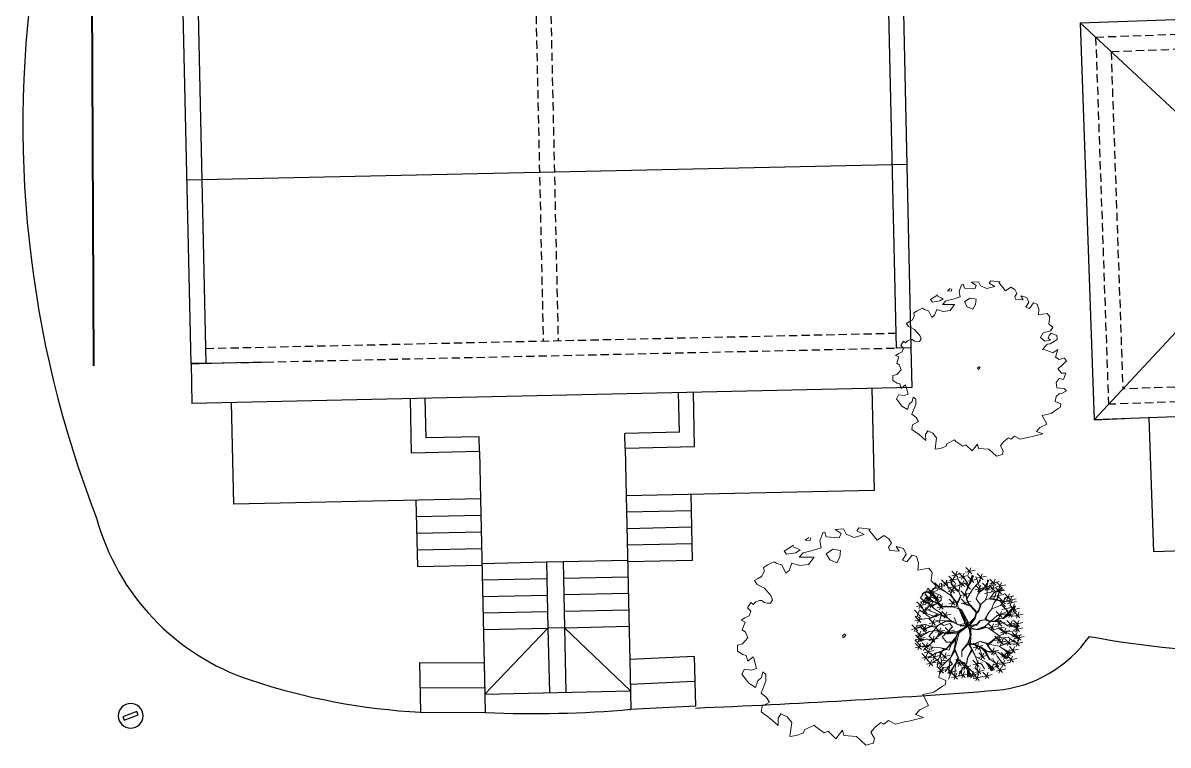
# Model space of a CAD drawing. Extents: x 2080 to 102394, y 2071 to 93424.
# Drawn here: x 86573 to 87264, y 80022 to 80459 of the extents above; entities that cross this region are included whole.
import ezdxf

# ---------------------------------------------------------------- set-up
doc = ezdxf.new("R2010")
doc.units = 0
doc.header["$LTSCALE"] = 20
doc.header["$MEASUREMENT"] = 0
doc.linetypes.add('HIDDEN', pattern=[0.375, 0.25, -0.125])
for name, color, linetype in [('ELEC', 11, 'Continuous'), ('road', 2, 'Continuous'), ('Roof lilne', 31, 'Continuous'), ('wall', 13, 'Continuous')]:
    doc.layers.add(name, color=color, linetype=linetype)
for name, color, linetype, lineweight in [('fence', 13, 'FENCELINE2', 40), ('Mango tree', 96, 'Continuous', 5), ('NEEM TREE', 84, 'Continuous', 5), ('sappotta', 114, 'Continuous', 5), ('tree', 60, 'Continuous', 0)]:
    doc.layers.add(name, color=color, linetype=linetype, lineweight=lineweight)
doc.linetypes.add('FENCELINE2', pattern='A,0.25,-0.1,[132,ltypeshp.shx,S=0.1,R=0,X=-0.1,Y=0],-0.1,1', length=1.45)

# ---------------------------------------------------------------- blocks, each defined once
blk = doc.blocks.new('TREE')
at = {"layer": 'tree', "linetype": 'ByBlock'}
for p, q in [((-0.329, 0.492), (-0.314, 0.599)), ((-0.306, 0.575), (-0.22, 0.6)), ((-0.273, 0.545), (-0.259, 0.653)), ((-0.224, 0.58), (-0.128, 0.503)), ((-0.207, 0.433), (-0.217, 0.605)), ((-0.205, 0.66), (-0.11, 0.584)), ((-0.205, 0.617), (-0.119, 0.642)), ((-0.191, 0.507), (-0.177, 0.615)), ((-0.172, 0.588), (-0.158, 0.695)), ((-0.135, 0.66), (-0.04, 0.584)), ((-0.135, 0.617), (-0.049, 0.642)), ((-0.103, 0.588), (-0.088, 0.695)), ((-0.089, 0.461), (-0.087, 0.635)), ((-0.085, 0.483), (-0.071, 0.591)), ((-0.063, 0.631), (0.032, 0.555)), ((-0.063, 0.588), (0.023, 0.613)), ((-0.055, 0.643), (-0.052, 0.59)), ((-0.052, 0.59), (-0.011, 0.48)), ((-0.047, 0.644), (-0.047, 0.611)), ((-0.042, 0.6), (-0.035, 0.643)), ((-0.005, 0.464), (-0.042, 0.6)), ((-0.033, 0.707), (0.062, 0.63)), ((-0.033, 0.664), (0.053, 0.689)), ((-0.03, 0.559), (-0.016, 0.666)), ((0.001, 0.473), (0.029, 0.592)), ((0.039, 0.586), (0.006, 0.477)), ((0.017, 0.613), (0.103, 0.638)), ((0.018, 0.656), (0.113, 0.579)), ((0.029, 0.592), (0.023, 0.645)), ((0.03, 0.485), (0.044, 0.593)), ((0.035, 0.641), (0.033, 0.588)), ((0.044, 0.637), (0.039, 0.586)), ((0.05, 0.583), (0.064, 0.691)), ((0.15, 0.552), (0.105, 0.639)), ((0.123, 0.629), (0.219, 0.552)), ((0.123, 0.586), (0.209, 0.611)), ((0.156, 0.556), (0.17, 0.664)), ((0.163, 0.545), (0.224, 0.6)), ((0.205, 0.587), (0.301, 0.511)), ((0.238, 0.515), (0.252, 0.622)), ((0.33, 0.47), (0.344, 0.578)), ((0.405, 0.481), (0.42, 0.589)), ((-0.51, 0.337), (-0.496, 0.444)), ((-0.5, 0.441), (-0.405, 0.364)), ((-0.47, 0.529), (-0.375, 0.452)), ((-0.47, 0.486), (-0.384, 0.511)), ((-0.468, 0.369), (-0.453, 0.476)), ((-0.437, 0.456), (-0.423, 0.564)), ((-0.314, 0.437), (-0.412, 0.488)), ((-0.314, 0.437), (-0.398, 0.504)), ((-0.397, 0.442), (-0.302, 0.366)), ((-0.388, 0.355), (-0.374, 0.462)), ((-0.365, 0.37), (-0.351, 0.477)), ((-0.362, 0.522), (-0.276, 0.546)), ((-0.361, 0.564), (-0.266, 0.488)), ((-0.295, 0.371), (-0.314, 0.437)), ((-0.29, 0.511), (-0.303, 0.57)), ((-0.206, 0.427), (-0.29, 0.511)), ((-0.241, 0.332), (-0.227, 0.439)), ((-0.224, 0.537), (-0.138, 0.562)), ((-0.12, 0.397), (-0.213, 0.432)), ((-0.14, 0.483), (-0.144, 0.522)), ((-0.112, 0.385), (-0.14, 0.483)), ((-0.118, 0.513), (-0.032, 0.538)), ((-0.117, 0.556), (-0.022, 0.479)), ((-0.081, 0.379), (-0.089, 0.461)), ((-0.059, 0.448), (0.036, 0.372)), ((-0.026, 0.376), (-0.012, 0.483)), ((-0.009, 0.399), (-0.005, 0.464)), ((-0.003, 0.515), (0.083, 0.54)), ((-0.002, 0.558), (0.093, 0.481)), ((0, 0.398), (0.001, 0.473)), ((0.177, 0.413), (0.15, 0.552)), ((0.169, 0.409), (0.163, 0.545)), ((0.181, 0.406), (0.226, 0.503)), ((0.188, 0.422), (0.274, 0.447)), ((0.189, 0.465), (0.284, 0.388)), ((0.205, 0.544), (0.291, 0.569)), ((0.221, 0.392), (0.235, 0.5)), ((0.226, 0.503), (0.287, 0.569)), ((0.246, 0.432), (0.332, 0.456)), ((0.247, 0.474), (0.342, 0.398)), ((0.265, 0.373), (0.282, 0.487)), ((0.274, 0.368), (0.285, 0.482)), ((0.279, 0.402), (0.293, 0.509)), ((0.282, 0.487), (0.332, 0.535)), ((0.297, 0.5), (0.383, 0.525)), ((0.298, 0.543), (0.393, 0.466)), ((0.357, 0.405), (0.397, 0.482)), ((0.364, 0.344), (0.378, 0.451)), ((0.373, 0.553), (0.468, 0.477)), ((0.373, 0.511), (0.459, 0.535)), ((0.409, 0.429), (0.495, 0.453)), ((0.41, 0.471), (0.505, 0.395)), ((0.411, 0.316), (0.458, 0.439)), ((0.442, 0.399), (0.456, 0.507)), ((0.515, 0.445), (0.61, 0.369)), ((0.547, 0.373), (0.561, 0.48)), ((-0.624, 0.307), (-0.538, 0.332)), ((-0.623, 0.35), (-0.528, 0.273)), ((-0.591, 0.277), (-0.577, 0.385)), ((-0.478, 0.18), (-0.563, 0.306)), ((-0.561, 0.308), (-0.547, 0.415)), ((-0.543, 0.367), (-0.457, 0.391)), ((-0.542, 0.409), (-0.447, 0.333)), ((-0.532, 0.213), (-0.518, 0.32)), ((-0.449, 0.308), (-0.531, 0.364)), ((-0.48, 0.328), (-0.524, 0.371)), ((-0.475, 0.329), (-0.514, 0.378)), ((-0.501, 0.398), (-0.415, 0.423)), ((-0.452, 0.377), (-0.492, 0.415)), ((-0.354, 0.341), (-0.452, 0.377)), ((-0.39, 0.223), (-0.449, 0.308)), ((-0.407, 0.225), (-0.445, 0.305)), ((-0.414, 0.2), (-0.4, 0.308)), ((-0.398, 0.399), (-0.312, 0.424)), ((-0.235, 0.3), (-0.39, 0.307)), ((-0.295, 0.373), (-0.384, 0.406)), ((-0.284, 0.274), (-0.354, 0.341)), ((-0.252, 0.302), (-0.298, 0.373)), ((-0.233, 0.303), (-0.295, 0.371)), ((-0.28, 0.2), (-0.265, 0.308)), ((-0.274, 0.404), (-0.179, 0.328)), ((-0.274, 0.361), (-0.188, 0.386)), ((-0.122, 0.26), (-0.233, 0.303)), ((-0.108, 0.377), (-0.206, 0.427)), ((-0.123, 0.268), (-0.192, 0.36)), ((-0.075, 0.245), (-0.108, 0.377)), ((-0.106, 0.295), (-0.02, 0.319)), ((-0.105, 0.337), (-0.01, 0.261)), ((-0.095, 0.334), (-0.081, 0.379)), ((-0.083, 0.292), (-0.09, 0.349)), ((-0.073, 0.265), (-0.058, 0.372)), ((-0.059, 0.406), (0.027, 0.43)), ((0.069, 0.306), (-0.009, 0.399)), ((0.07, 0.32), (0, 0.398)), ((0.092, 0.251), (0.069, 0.306)), ((0.106, 0.27), (0.07, 0.32)), ((0.075, 0.363), (0.171, 0.286)), ((0.075, 0.32), (0.161, 0.345)), ((0.106, 0.267), (0.141, 0.293)), ((0.108, 0.29), (0.122, 0.398)), ((0.141, 0.293), (0.169, 0.409)), ((0.143, 0.282), (0.177, 0.413)), ((0.146, 0.28), (0.235, 0.3)), ((0.233, 0.311), (0.147, 0.288)), ((0.235, 0.3), (0.267, 0.359)), ((0.249, 0.312), (0.344, 0.236)), ((0.249, 0.269), (0.335, 0.294)), ((0.258, 0.229), (0.331, 0.294)), ((0.267, 0.359), (0.357, 0.405)), ((0.282, 0.24), (0.296, 0.347)), ((0.331, 0.373), (0.417, 0.398)), ((0.331, 0.294), (0.411, 0.316)), ((0.332, 0.416), (0.427, 0.34)), ((0.343, 0.291), (0.426, 0.31)), ((0.387, 0.266), (0.402, 0.373)), ((0.412, 0.313), (0.536, 0.357)), ((0.426, 0.31), (0.537, 0.349)), ((0.542, 0.338), (0.432, 0.308)), ((0.444, 0.355), (0.539, 0.278)), ((0.444, 0.312), (0.53, 0.337)), ((0.477, 0.283), (0.491, 0.39)), ((0.482, 0.194), (0.552, 0.312)), ((0.514, 0.402), (0.6, 0.427)), ((0.576, 0.214), (0.59, 0.322)), ((-0.674, 0.161), (-0.588, 0.186)), ((-0.673, 0.204), (-0.578, 0.127)), ((-0.663, 0.037), (-0.649, 0.145)), ((-0.641, 0.132), (-0.626, 0.239)), ((-0.601, 0.221), (-0.506, 0.145)), ((-0.601, 0.179), (-0.515, 0.203)), ((-0.509, 0.25), (-0.584, 0.249)), ((-0.57, 0.049), (-0.556, 0.156)), ((-0.568, 0.149), (-0.554, 0.256)), ((-0.565, 0.242), (-0.479, 0.267)), ((-0.564, 0.285), (-0.469, 0.209)), ((-0.481, 0.182), (-0.517, 0.182)), ((-0.476, 0.233), (-0.509, 0.25)), ((-0.422, 0.097), (-0.478, 0.18)), ((-0.395, 0.219), (-0.476, 0.233)), ((-0.447, 0.273), (-0.351, 0.196)), ((-0.447, 0.23), (-0.361, 0.255)), ((-0.299, 0.218), (-0.39, 0.223)), ((-0.26, 0.197), (-0.339, 0.217)), ((-0.312, 0.273), (-0.217, 0.196)), ((-0.312, 0.23), (-0.227, 0.255)), ((-0.262, 0.214), (-0.299, 0.218)), ((-0.26, 0.236), (-0.284, 0.274)), ((-0.248, 0.16), (-0.262, 0.214)), ((-0.243, 0.166), (-0.26, 0.236)), ((-0.156, 0.05), (-0.248, 0.16)), ((-0.128, 0.063), (-0.243, 0.166)), ((-0.236, 0.178), (-0.14, 0.101)), ((-0.236, 0.135), (-0.15, 0.16)), ((-0.141, 0.058), (-0.223, 0.145)), ((-0.203, 0.106), (-0.189, 0.213)), ((-0.08, 0.211), (-0.122, 0.263)), ((-0.075, 0.181), (-0.122, 0.26)), ((-0.077, 0.189), (-0.075, 0.245)), ((-0.062, 0.105), (-0.077, 0.189)), ((-0.055, 0.145), (-0.076, 0.201)), ((-0.061, 0.128), (-0.023, 0.204)), ((0.002, 0.037), (0.098, 0.216)), ((0.016, 0.04), (0.088, 0.177)), ((0.088, 0.177), (0.038, 0.06)), ((0.099, 0.176), (0.043, 0.047)), ((0.044, 0.025), (0.111, 0.187)), ((0.097, 0.224), (0.092, 0.251)), ((0.098, 0.216), (0.099, 0.176)), ((0.106, 0.239), (0.143, 0.282)), ((0.111, 0.187), (0.106, 0.239)), ((0.171, 0.245), (0.266, 0.168)), ((0.219, 0.164), (0.188, 0.228)), ((0.188, 0.228), (0.219, 0.13)), ((0.203, 0.172), (0.217, 0.28)), ((0.21, 0.064), (0.221, 0.147)), ((0.217, 0.054), (0.23, 0.163)), ((0.219, 0.161), (0.256, 0.226)), ((0.23, 0.163), (0.264, 0.224)), ((0.264, 0.224), (0.401, 0.242)), ((0.336, 0.133), (0.424, 0.159)), ((0.401, 0.242), (0.545, 0.235)), ((0.403, 0.15), (0.428, 0.151)), ((0.418, 0.213), (0.513, 0.137)), ((0.418, 0.17), (0.504, 0.195)), ((0.424, 0.159), (0.482, 0.194)), ((0.424, 0.159), (0.503, 0.136)), ((0.428, 0.151), (0.498, 0.132)), ((0.451, 0.141), (0.465, 0.248)), ((0.493, 0.156), (0.588, 0.079)), ((0.503, 0.136), (0.618, 0.152)), ((0.507, 0.097), (0.612, 0.171)), ((0.525, 0.083), (0.539, 0.191)), ((0.543, 0.287), (0.638, 0.21)), ((0.543, 0.244), (0.629, 0.269)), ((0.545, 0.235), (0.583, 0.261)), ((0.624, 0.045), (0.638, 0.152)), ((-0.696, 0.067), (-0.61, 0.091)), ((-0.695, 0.109), (-0.6, 0.033)), ((-0.551, 0.034), (-0.643, -0.019)), ((-0.554, 0.036), (-0.634, 0.064)), ((-0.52, 0.114), (-0.622, 0.141)), ((-0.617, 0.009), (-0.522, -0.068)), ((-0.603, 0.078), (-0.517, 0.103)), ((-0.602, 0.121), (-0.507, 0.045)), ((-0.585, -0.064), (-0.571, 0.044)), ((-0.443, 0.057), (-0.551, 0.034)), ((-0.459, 0.055), (-0.523, 0.114)), ((-0.444, 0.06), (-0.52, 0.114)), ((-0.518, 0.024), (-0.423, -0.053)), ((-0.518, -0.019), (-0.433, 0.006)), ((-0.486, -0.048), (-0.471, 0.059)), ((-0.4, 0.037), (-0.443, 0.057)), ((-0.41, 0.046), (-0.425, 0.1)), ((-0.393, 0.041), (-0.422, 0.097)), ((-0.207, 0.033), (-0.4, 0.037)), ((-0.228, 0.012), (-0.389, 0.033)), ((-0.21, 0.018), (-0.329, -0.041)), ((-0.132, 0.037), (-0.324, -0.049)), ((-0.214, 0.023), (-0.282, 0.029)), ((-0.201, 0.034), (-0.21, 0.018)), ((-0.127, 0.055), (-0.201, 0.034)), ((-0.126, 0.049), (-0.197, 0.023)), ((0, 0), (-0.132, 0.037)), ((0, 0), (-0.126, 0.049)), ((-0.038, 0.025), (-0.118, 0.056)), ((-0.042, 0.069), (-0.062, 0.105)), ((-0.056, 0.1), (-0.061, 0.128)), ((-0.013, 0.029), (-0.058, 0.078)), ((0.006, 0.047), (-0.056, 0.1)), ((-0.003, 0.034), (-0.042, 0.069)), ((-0.005, 0.03), (-0.038, 0.025)), ((0, 0.003), (-0.026, -0.046)), ((-0.019, 0.017), (-0.002, 0.014)), ((0, 0.003), (-0.014, -0.047)), ((0.04, 0.032), (-0.005, 0.03)), ((-0.002, 0.014), (0.04, 0.032)), ((0, 0), (0.044, 0.025)), ((0, 0), (0.091, -0.073)), ((0, 0), (0.139, -0.009)), ((0.043, 0.047), (0.016, 0.04)), ((0.046, 0.011), (0.134, 0.001)), ((0.134, 0.001), (0.198, 0.023)), ((0.139, -0.009), (0.204, 0.018)), ((0.198, 0.023), (0.21, 0.064)), ((0.204, 0.018), (0.217, 0.054)), ((0.208, 0.013), (0.249, 0.015)), ((0.214, 0.023), (0.246, 0.017)), ((0.246, 0.017), (0.311, 0.048)), ((0.249, 0.015), (0.323, 0.041)), ((0.311, 0.048), (0.336, 0.133)), ((0.317, 0.046), (0.389, 0.033)), ((0.389, 0.033), (0.456, 0.05)), ((0.394, 0.036), (0.45, 0.001)), ((0.539, -0.18), (0.432, 0.012)), ((0.45, 0.001), (0.533, 0.007)), ((0.453, 0.094), (0.548, 0.017)), ((0.456, 0.05), (0.507, 0.095)), ((0.466, 0.002), (0.561, -0.075)), ((0.492, 0.113), (0.578, 0.138)), ((0.496, 0.109), (0.591, 0.032)), ((0.507, 0.095), (0.572, 0.089)), ((0.525, 0.036), (0.611, 0.061)), ((0.533, 0.007), (0.64, -0.062)), ((0.536, 0.007), (0.638, -0.031)), ((0.558, 0.007), (0.572, 0.114)), ((0.572, 0.089), (0.628, 0.107)), ((0.582, -0.077), (0.597, 0.031)), ((0.591, 0.075), (0.677, 0.099)), ((0.592, 0.117), (0.687, 0.041)), ((0.61, -0.014), (0.696, 0.011)), ((0.611, 0.029), (0.706, -0.047)), ((0.643, -0.043), (0.657, 0.064)), ((-0.682, -0.055), (-0.587, -0.131)), ((-0.682, -0.098), (-0.597, -0.073)), ((-0.65, -0.127), (-0.635, -0.02)), ((-0.454, -0.073), (-0.64, -0.051)), ((-0.529, -0.128), (-0.626, -0.133)), ((-0.618, -0.034), (-0.532, -0.009)), ((-0.526, -0.13), (-0.611, -0.175)), ((-0.588, -0.237), (-0.574, -0.129)), ((-0.454, -0.076), (-0.529, -0.128)), ((-0.334, -0.044), (-0.454, -0.076)), ((-0.342, -0.062), (-0.452, -0.073)), ((-0.437, -0.248), (-0.422, -0.141)), ((-0.324, -0.049), (-0.4, -0.184)), ((-0.329, -0.041), (-0.387, -0.146)), ((-0.285, -0.131), (-0.347, -0.181)), ((-0.171, -0.129), (-0.285, -0.131)), ((-0.172, -0.14), (-0.282, -0.134)), ((-0.163, -0.13), (-0.188, -0.191)), ((-0.078, -0.099), (-0.163, -0.13)), ((-0.133, -0.136), (-0.161, -0.155)), ((-0.069, -0.103), (-0.158, -0.138)), ((-0.149, -0.159), (-0.079, -0.113)), ((-0.026, -0.046), (-0.078, -0.099)), ((-0.014, -0.047), (-0.069, -0.103)), ((0.004, -0.038), (-0.063, -0.105)), ((0.079, -0.072), (-0.003, -0.031)), ((-0.003, -0.05), (0.044, -0.129)), ((0, -0.016), (0.079, -0.072)), ((0.007, -0.04), (0.046, -0.126)), ((0.022, -0.012), (0.134, -0.013)), ((0.129, -0.165), (0.041, -0.112)), ((0.044, -0.129), (0.133, -0.189)), ((0.046, -0.126), (0.13, -0.176)), ((0.078, -0.078), (0.151, -0.08)), ((0.091, -0.073), (0.155, -0.074)), ((0.151, -0.08), (0.196, -0.117)), ((0.155, -0.074), (0.169, -0.091)), ((0.169, -0.091), (0.199, -0.117)), ((0.199, -0.117), (0.211, -0.159)), ((0.2, -0.122), (0.28, -0.1)), ((0.291, -0.098), (0.201, -0.111)), ((0.216, -0.119), (0.216, -0.153)), ((0.28, -0.1), (0.361, -0.1)), ((0.355, -0.099), (0.432, -0.075)), ((0.361, -0.1), (0.461, -0.159)), ((0.432, -0.075), (0.535, -0.071)), ((0.451, -0.001), (0.547, -0.192)), ((0.466, -0.041), (0.552, -0.016)), ((0.488, -0.218), (0.503, -0.11)), ((0.498, -0.069), (0.584, -0.044)), ((0.499, -0.026), (0.594, -0.103)), ((0.514, -0.191), (0.529, -0.084)), ((0.55, -0.004), (0.645, -0.081)), ((0.55, -0.047), (0.636, -0.022)), ((0.634, -0.043), (0.557, -0.003)), ((0.562, -0.138), (0.658, -0.214)), ((0.595, -0.21), (0.609, -0.103)), ((-0.669, -0.223), (-0.583, -0.198)), ((-0.632, -0.239), (-0.536, -0.316)), ((-0.632, -0.282), (-0.546, -0.257)), ((-0.621, -0.164), (-0.525, -0.241)), ((-0.621, -0.207), (-0.535, -0.182)), ((-0.455, -0.168), (-0.611, -0.187)), ((-0.607, -0.197), (-0.556, -0.183)), ((-0.553, -0.188), (-0.605, -0.205)), ((-0.599, -0.312), (-0.585, -0.204)), ((-0.468, -0.173), (-0.583, -0.255)), ((-0.506, -0.281), (-0.565, -0.299)), ((-0.477, -0.172), (-0.553, -0.188)), ((-0.525, -0.376), (-0.511, -0.269)), ((-0.478, -0.282), (-0.508, -0.303)), ((-0.37, -0.277), (-0.506, -0.281)), ((-0.407, -0.172), (-0.477, -0.172)), ((-0.469, -0.176), (-0.374, -0.253)), ((-0.469, -0.219), (-0.384, -0.194)), ((-0.461, -0.26), (-0.365, -0.337)), ((-0.461, -0.303), (-0.375, -0.278)), ((-0.387, -0.146), (-0.455, -0.168)), ((-0.428, -0.333), (-0.414, -0.225)), ((-0.417, -0.165), (-0.398, -0.159)), ((-0.395, -0.276), (-0.417, -0.327)), ((-0.39, -0.275), (-0.409, -0.34)), ((-0.407, -0.172), (-0.4, -0.227)), ((-0.4, -0.184), (-0.39, -0.275)), ((-0.4, -0.227), (-0.395, -0.276)), ((-0.37, -0.277), (-0.303, -0.243)), ((-0.325, -0.247), (-0.37, -0.277)), ((-0.206, -0.219), (-0.325, -0.247)), ((-0.303, -0.243), (-0.21, -0.231)), ((-0.188, -0.191), (-0.235, -0.311)), ((-0.161, -0.155), (-0.227, -0.298)), ((-0.114, -0.27), (-0.177, -0.373)), ((-0.172, -0.262), (-0.086, -0.237)), ((-0.171, -0.219), (-0.076, -0.295)), ((-0.16, -0.164), (-0.132, -0.198)), ((-0.149, -0.159), (-0.133, -0.192)), ((-0.139, -0.291), (-0.125, -0.184)), ((-0.133, -0.192), (-0.055, -0.238)), ((-0.132, -0.198), (-0.107, -0.275)), ((-0.127, -0.208), (-0.055, -0.238)), ((-0.117, -0.218), (-0.106, -0.28)), ((-0.107, -0.275), (-0.112, -0.359)), ((-0.102, -0.288), (-0.096, -0.39)), ((-0.055, -0.238), (-0.018, -0.338)), ((-0.011, -0.334), (-0.049, -0.242)), ((0.13, -0.176), (0.158, -0.274)), ((0.132, -0.17), (0.336, -0.203)), ((0.14, -0.213), (0.235, -0.29)), ((0.14, -0.256), (0.226, -0.231)), ((0.145, -0.229), (0.153, -0.393)), ((0.158, -0.274), (0.224, -0.316)), ((0.172, -0.286), (0.187, -0.178)), ((0.211, -0.159), (0.258, -0.235)), ((0.216, -0.153), (0.259, -0.224)), ((0.235, -0.259), (0.331, -0.336)), ((0.235, -0.302), (0.321, -0.277)), ((0.258, -0.235), (0.307, -0.28)), ((0.259, -0.224), (0.326, -0.243)), ((0.268, -0.332), (0.282, -0.224)), ((0.309, -0.274), (0.269, -0.233)), ((0.269, -0.233), (0.328, -0.252)), ((0.307, -0.28), (0.318, -0.39)), ((0.322, -0.241), (0.408, -0.216)), ((0.323, -0.198), (0.418, -0.275)), ((0.326, -0.243), (0.348, -0.287)), ((0.336, -0.203), (0.433, -0.262)), ((0.348, -0.287), (0.422, -0.314)), ((0.35, -0.281), (0.568, -0.298)), ((0.355, -0.27), (0.37, -0.163)), ((0.429, -0.202), (0.524, -0.279)), ((0.438, -0.363), (0.453, -0.256)), ((0.461, -0.159), (0.582, -0.147)), ((0.461, -0.275), (0.475, -0.167)), ((0.5, -0.309), (0.586, -0.284)), ((0.521, -0.365), (0.535, -0.258)), ((0.528, -0.209), (0.623, -0.285)), ((0.528, -0.252), (0.613, -0.227)), ((0.547, -0.192), (0.592, -0.243)), ((0.554, -0.182), (0.649, -0.259)), ((0.554, -0.225), (0.639, -0.2)), ((0.562, -0.181), (0.648, -0.156)), ((0.582, -0.147), (0.612, -0.162)), ((-0.558, -0.304), (-0.462, -0.38)), ((-0.558, -0.347), (-0.472, -0.322)), ((-0.417, -0.327), (-0.504, -0.395)), ((-0.423, -0.345), (-0.497, -0.402)), ((-0.488, -0.392), (-0.392, -0.468)), ((-0.488, -0.435), (-0.402, -0.41)), ((-0.484, -0.411), (-0.423, -0.345)), ((-0.409, -0.34), (-0.482, -0.422)), ((-0.455, -0.464), (-0.441, -0.357)), ((-0.442, -0.536), (-0.428, -0.429)), ((-0.404, -0.341), (-0.422, -0.465)), ((-0.398, -0.429), (-0.303, -0.505)), ((-0.343, -0.421), (-0.396, -0.488)), ((-0.366, -0.501), (-0.351, -0.394)), ((-0.279, -0.382), (-0.343, -0.421)), ((-0.342, -0.35), (-0.247, -0.426)), ((-0.342, -0.393), (-0.256, -0.368)), ((-0.309, -0.422), (-0.295, -0.315)), ((-0.239, -0.305), (-0.279, -0.382)), ((-0.276, -0.387), (-0.268, -0.436)), ((-0.235, -0.311), (-0.207, -0.482)), ((-0.222, -0.35), (-0.127, -0.426)), ((-0.222, -0.392), (-0.137, -0.368)), ((-0.19, -0.422), (-0.175, -0.315)), ((-0.112, -0.359), (-0.155, -0.473)), ((-0.106, -0.381), (-0.152, -0.472)), ((-0.11, -0.295), (-0.106, -0.381)), ((-0.096, -0.39), (-0.033, -0.466)), ((-0.092, -0.455), (-0.006, -0.43)), ((-0.091, -0.412), (0.004, -0.489)), ((-0.019, -0.332), (-0.084, -0.48)), ((-0.059, -0.485), (-0.045, -0.377)), ((-0.049, -0.39), (-0.027, -0.322)), ((-0.018, -0.338), (0.05, -0.461)), ((-0.008, -0.336), (0.113, -0.369)), ((-0.008, -0.35), (0.116, -0.374)), ((0.068, -0.426), (0.164, -0.502)), ((0.07, -0.421), (0.156, -0.396)), ((0.071, -0.378), (0.166, -0.455)), ((0.101, -0.498), (0.115, -0.391)), ((0.103, -0.45), (0.117, -0.343)), ((0.113, -0.369), (0.15, -0.424)), ((0.118, -0.365), (0.26, -0.428)), ((0.15, -0.424), (0.207, -0.482)), ((0.191, -0.413), (0.277, -0.388)), ((0.192, -0.37), (0.287, -0.447)), ((0.224, -0.316), (0.223, -0.378)), ((0.223, -0.378), (0.261, -0.503)), ((0.224, -0.442), (0.238, -0.335)), ((0.226, -0.313), (0.278, -0.369)), ((0.26, -0.428), (0.35, -0.533)), ((0.317, -0.417), (0.403, -0.392)), ((0.318, -0.374), (0.413, -0.451)), ((0.318, -0.39), (0.376, -0.506)), ((0.401, -0.488), (0.324, -0.398)), ((0.35, -0.446), (0.364, -0.339)), ((0.392, -0.3), (0.558, -0.305)), ((0.404, -0.509), (0.418, -0.401)), ((0.405, -0.334), (0.491, -0.309)), ((0.406, -0.291), (0.501, -0.368)), ((0.422, -0.314), (0.489, -0.409)), ((0.459, -0.372), (0.554, -0.449)), ((0.459, -0.415), (0.545, -0.39)), ((0.488, -0.336), (0.574, -0.311)), ((0.489, -0.293), (0.584, -0.369)), ((0.492, -0.444), (0.506, -0.337)), ((-0.475, -0.506), (-0.389, -0.482)), ((-0.474, -0.464), (-0.379, -0.54)), ((-0.399, -0.472), (-0.313, -0.447)), ((-0.38, -0.584), (-0.294, -0.559)), ((-0.379, -0.541), (-0.284, -0.618)), ((-0.347, -0.614), (-0.333, -0.506)), ((-0.268, -0.436), (-0.288, -0.496)), ((-0.255, -0.573), (-0.169, -0.548)), ((-0.254, -0.53), (-0.159, -0.607)), ((-0.213, -0.463), (-0.252, -0.579)), ((-0.209, -0.482), (-0.24, -0.585)), ((-0.207, -0.482), (-0.235, -0.596)), ((-0.222, -0.602), (-0.208, -0.495)), ((-0.185, -0.589), (-0.099, -0.564)), ((-0.184, -0.546), (-0.089, -0.622)), ((-0.142, -0.549), (-0.158, -0.619)), ((-0.155, -0.473), (-0.142, -0.549)), ((-0.152, -0.475), (-0.115, -0.511)), ((-0.152, -0.618), (-0.138, -0.511)), ((-0.063, -0.521), (-0.092, -0.63)), ((-0.034, -0.463), (-0.063, -0.521)), ((-0.045, -0.567), (0.05, -0.644)), ((-0.033, -0.466), (-0.018, -0.508)), ((-0.018, -0.508), (-0.018, -0.637)), ((-0.017, -0.547), (0.01, -0.641)), ((-0.013, -0.64), (0.001, -0.532)), ((0.011, -0.573), (0.106, -0.649)), ((0.043, -0.645), (0.057, -0.538)), ((0.05, -0.461), (0.132, -0.517)), ((0.051, -0.469), (0.065, -0.634)), ((0.074, -0.635), (0.052, -0.477)), ((0.068, -0.469), (0.154, -0.444)), ((0.11, -0.674), (0.125, -0.567)), ((0.12, -0.496), (0.216, -0.573)), ((0.12, -0.539), (0.206, -0.514)), ((0.132, -0.517), (0.198, -0.609)), ((0.153, -0.568), (0.167, -0.461)), ((0.207, -0.482), (0.209, -0.59)), ((0.211, -0.662), (0.225, -0.555)), ((0.239, -0.56), (0.325, -0.535)), ((0.24, -0.517), (0.335, -0.593)), ((0.244, -0.559), (0.339, -0.635)), ((0.247, -0.45), (0.265, -0.545)), ((0.261, -0.503), (0.292, -0.568)), ((0.266, -0.53), (0.284, -0.575)), ((0.272, -0.589), (0.286, -0.482)), ((0.277, -0.631), (0.291, -0.524)), ((0.319, -0.476), (0.415, -0.553)), ((0.319, -0.519), (0.405, -0.494)), ((0.352, -0.548), (0.366, -0.441)), ((0.391, -0.495), (0.362, -0.453)), ((0.362, -0.453), (0.382, -0.505)), ((0.371, -0.479), (0.457, -0.454)), ((0.372, -0.436), (0.467, -0.513)), ((-0.219, -0.63), (-0.123, -0.707)), ((-0.219, -0.673), (-0.133, -0.648)), ((-0.186, -0.702), (-0.172, -0.595)), ((-0.128, -0.611), (-0.033, -0.688)), ((-0.128, -0.654), (-0.043, -0.629)), ((-0.096, -0.683), (-0.081, -0.576)), ((-0.046, -0.61), (0.04, -0.585)), ((-0.029, -0.656), (0.067, -0.732)), ((-0.029, -0.698), (0.057, -0.674)), ((-0.002, -0.637), (-0.013, -0.583)), ((0.004, -0.728), (0.018, -0.621)), ((0.01, -0.616), (0.096, -0.591)), ((0.077, -0.644), (0.163, -0.62)), ((0.078, -0.602), (0.173, -0.678)), ((0.178, -0.59), (0.274, -0.666)), ((0.178, -0.633), (0.264, -0.608)), ((0.244, -0.602), (0.33, -0.577))]:
    blk.add_line(p, q, dxfattribs=at)
blk = doc.blocks.new('NEEM')
at = {"layer": 'sappotta', "linetype": 'Continuous'}
for p, q in [((-0.213, 1.092), (-0.242, 1.007)), ((-0.191, 1.099), (-0.213, 1.092)), ((-0.177, 1.048), (-0.191, 1.099)), ((0.003, 1.132), (-0.083, 1.127)), ((-0.083, 1.127), (-0.023, 1.083)), ((-0.023, 1.083), (-0.043, 1.039)), ((0.03, 1.077), (0.003, 1.132)), ((0.114, 1.043), (0.03, 1.077)), ((0.216, 1.072), (0.114, 1.043)), ((0.162, 1.144), (0.142, 1.112)), ((0.142, 1.112), (0.216, 1.072)), ((0.283, 1.13), (0.162, 1.144)), ((0.267, 1.123), (0.283, 1.13)), ((0.351, 1.016), (0.267, 1.123)), ((-0.517, 0.963), (-0.614, 0.901)), ((-0.359, 1.043), (-0.396, 1.016)), ((-0.396, 1.016), (-0.345, 1.011)), ((-0.345, 1.011), (-0.34, 1.039)), ((-0.242, 1.007), (-0.23, 0.935)), ((-0.043, 1.039), (-0.177, 1.048)), ((0.421, 1.063), (0.351, 1.016)), ((0.473, 1.03), (0.421, 1.063)), ((0.472, 0.942), (0.501, 0.982)), ((0.501, 0.982), (0.473, 1.03)), ((-0.614, 0.901), (-0.589, 0.87)), ((-0.589, 0.87), (-0.494, 0.884)), ((-0.521, 0.945), (-0.521, 0.945)), ((-0.449, 0.913), (-0.521, 0.945)), ((-0.494, 0.884), (-0.449, 0.913)), ((-0.415, 0.884), (-0.459, 0.839)), ((-0.459, 0.839), (-0.303, 0.837)), ((-0.32, 0.906), (-0.415, 0.884)), ((-0.303, 0.837), (-0.361, 0.762)), ((-0.23, 0.935), (-0.32, 0.906)), ((-0.108, 0.922), (-0.177, 0.872)), ((-0.177, 0.872), (-0.139, 0.809)), ((-0.027, 0.908), (-0.108, 0.922)), ((-0.067, 0.78), (-0.034, 0.839)), ((-0.034, 0.839), (-0.027, 0.908)), ((0.483, 0.908), (0.472, 0.942)), ((0.581, 0.9), (0.483, 0.908)), ((0.551, 0.95), (0.581, 0.9)), ((0.627, 0.928), (0.551, 0.95)), ((0.616, 0.806), (0.654, 0.87)), ((0.654, 0.87), (0.627, 0.928)), ((0.715, 0.86), (0.66, 0.788)), ((0.762, 0.844), (0.715, 0.86)), ((0.783, 0.779), (0.762, 0.844)), ((-0.783, 0.757), (-0.83, 0.729)), ((-0.83, 0.729), (-0.826, 0.714)), ((-0.826, 0.714), (-0.818, 0.692)), ((-0.749, 0.774), (-0.783, 0.757)), ((-0.717, 0.789), (-0.749, 0.774)), ((-0.689, 0.772), (-0.717, 0.789)), ((-0.638, 0.758), (-0.689, 0.772)), ((-0.598, 0.672), (-0.638, 0.758)), ((-0.533, 0.776), (-0.562, 0.699)), ((-0.452, 0.75), (-0.533, 0.776)), ((-0.361, 0.762), (-0.452, 0.75)), ((-0.139, 0.809), (-0.067, 0.78)), ((0.66, 0.788), (0.616, 0.806)), ((0.776, 0.704), (0.783, 0.779)), ((0.888, 0.723), (0.776, 0.704)), ((0.924, 0.679), (0.888, 0.723)), ((-0.892, 0.613), (-0.923, 0.594)), ((-0.85, 0.638), (-0.892, 0.613)), ((-0.818, 0.692), (-0.85, 0.638)), ((-0.562, 0.699), (-0.598, 0.672)), ((0.913, 0.591), (0.924, 0.679)), ((-0.923, 0.594), (-0.895, 0.555)), ((-0.895, 0.555), (-0.868, 0.54)), ((-0.868, 0.54), (-0.818, 0.517)), ((-0.818, 0.517), (-0.752, 0.44)), ((0.84, 0.475), (0.934, 0.5)), ((0.964, 0.541), (0.913, 0.591)), ((0.934, 0.5), (0.964, 0.541)), ((-0.96, 0.366), (-0.994, 0.31)), ((-0.935, 0.345), (-0.96, 0.366)), ((-0.908, 0.372), (-0.935, 0.345)), ((-0.87, 0.389), (-0.908, 0.372)), ((-0.846, 0.386), (-0.87, 0.389)), ((-0.821, 0.367), (-0.846, 0.386)), ((-0.788, 0.359), (-0.821, 0.367)), ((-0.757, 0.361), (-0.788, 0.359)), ((-0.735, 0.394), (-0.757, 0.361)), ((-0.752, 0.44), (-0.735, 0.394)), ((0.804, 0.415), (0.84, 0.475)), ((0.86, 0.367), (0.804, 0.415)), ((0.933, 0.378), (0.86, 0.367)), ((0.917, 0.437), (0.904, 0.404)), ((0.904, 0.404), (0.933, 0.378)), ((0.942, 0.471), (0.917, 0.437)), ((0.93, 0.332), (1.018, 0.389)), ((1.014, 0.439), (0.942, 0.471)), ((1.018, 0.389), (1.014, 0.439)), ((-0.994, 0.31), (-0.961, 0.275)), ((-0.961, 0.275), (-0.978, 0.229)), ((0.829, 0.259), (0.888, 0.326)), ((0.838, 0.262), (0.829, 0.259)), ((0.931, 0.228), (0.838, 0.262)), ((0.888, 0.326), (0.93, 0.332)), ((1.025, 0.259), (0.962, 0.217)), ((0.996, 0.16), (1.025, 0.259)), ((-1.023, 0.208), (-1.062, 0.182)), ((-1.062, 0.182), (-1.02, 0.162)), ((-1.02, 0.162), (-1.049, 0.084)), ((-0.978, 0.229), (-1.023, 0.208)), ((0.962, 0.217), (0.931, 0.228)), ((1.046, 0.129), (0.996, 0.16)), ((1.109, 0.149), (1.046, 0.129)), ((1.137, 0.114), (1.109, 0.149)), ((-1.049, 0.084), (-1.017, 0.059)), ((-1.017, 0.059), (-0.991, -0.002)), ((0.02, 0.041), (-0.009, 0.024)), ((-0.009, 0.024), (0, 0)), ((0, 0), (0.014, 0.011)), ((0.014, 0.011), (0.027, 0.031)), ((1.029, 0.011), (1.074, 0.049)), ((1.074, -0.047), (1.029, 0.011)), ((1.074, 0.049), (1.137, 0.114)), ((-1.097, -0.077), (-1.098, -0.14)), ((-1.048, -0.062), (-1.097, -0.077)), ((-0.991, -0.002), (-1.048, -0.062)), ((1.007, -0.166), (1.046, -0.114)), ((1.046, -0.114), (1.1, -0.129)), ((1.129, -0.047), (1.074, -0.047)), ((1.1, -0.129), (1.129, -0.047)), ((-1.098, -0.14), (-1.044, -0.173)), ((-1.044, -0.173), (-1.007, -0.185)), ((-1.007, -0.185), (-0.992, -0.244)), ((-0.992, -0.244), (-0.937, -0.198)), ((-0.937, -0.198), (-0.93, -0.213)), ((-0.93, -0.213), (-0.902, -0.318)), ((1.016, -0.234), (1.007, -0.166)), ((1.11, -0.243), (1.016, -0.234)), ((-1.025, -0.325), (-1.052, -0.378)), ((-0.953, -0.336), (-1.025, -0.325)), ((-0.902, -0.318), (-0.953, -0.336)), ((-0.848, -0.411), (-0.837, -0.355)), ((-0.837, -0.355), (-0.803, -0.383)), ((0.992, -0.411), (1.004, -0.349)), ((1.004, -0.349), (1.045, -0.311)), ((1.045, -0.311), (1.083, -0.306)), ((1.083, -0.306), (1.137, -0.273)), ((1.137, -0.273), (1.11, -0.243)), ((-1.052, -0.378), (-0.982, -0.471)), ((-0.982, -0.471), (-0.91, -0.516)), ((-0.91, -0.516), (-0.888, -0.446)), ((-0.888, -0.446), (-0.848, -0.411)), ((-0.803, -0.452), (-0.853, -0.576)), ((-0.803, -0.383), (-0.803, -0.452)), ((1.066, -0.443), (0.992, -0.411)), ((1.061, -0.484), (1.066, -0.443)), ((-0.853, -0.576), (-0.797, -0.619)), ((0.826, -0.591), (0.943, -0.565)), ((0.887, -0.704), (0.826, -0.591)), ((0.943, -0.565), (1.032, -0.503)), ((1.032, -0.503), (1.061, -0.484)), ((-0.844, -0.71), (-0.852, -0.77)), ((-0.766, -0.668), (-0.844, -0.71)), ((-0.797, -0.619), (-0.766, -0.668)), ((0.797, -0.747), (0.887, -0.704)), ((-0.852, -0.77), (-0.758, -0.838)), ((-0.676, -0.836), (-0.649, -0.791)), ((-0.649, -0.791), (-0.582, -0.82)), ((-0.582, -0.82), (-0.534, -0.881)), ((0.68, -0.867), (0.834, -0.828)), ((0.751, -0.797), (0.797, -0.747)), ((0.834, -0.828), (0.751, -0.797)), ((-0.758, -0.838), (-0.675, -0.912)), ((-0.675, -0.912), (-0.676, -0.836)), ((-0.534, -0.881), (-0.554, -1.025)), ((-0.401, -0.955), (-0.302, -0.907)), ((-0.302, -0.907), (-0.286, -0.926)), ((-0.286, -0.926), (-0.197, -0.986)), ((0.287, -0.982), (0.327, -0.932)), ((0.327, -0.932), (0.391, -0.879)), ((0.391, -0.879), (0.423, -0.897)), ((0.423, -0.897), (0.47, -0.86)), ((0.47, -0.86), (0.543, -0.896)), ((0.543, -0.896), (0.652, -0.871)), ((0.652, -0.871), (0.68, -0.867)), ((-0.554, -1.025), (-0.486, -1.015)), ((-0.486, -1.015), (-0.413, -0.988)), ((-0.413, -0.988), (-0.401, -0.955)), ((-0.197, -0.986), (-0.157, -0.969)), ((-0.157, -0.969), (-0.078, -1.049)), ((-0.078, -1.049), (-0.006, -0.96)), ((-0.006, -0.96), (0.006, -1.017)), ((0.006, -1.017), (0.139, -1.026)), ((0.139, -1.026), (0.236, -1.115)), ((0.324, -1.046), (0.287, -0.982)), ((0.314, -1.096), (0.324, -1.046)), ((0.236, -1.115), (0.314, -1.096))]:
    blk.add_line(p, q, dxfattribs=at)
blk = doc.blocks.new('A$C4BBE2067')
for p, q in [((9, 393), (9, 321)), ((9, 393), (99, 393)), ((27, 388.5), (27, 384)), ((27, 388.5), (81, 388.5)), ((81, 384), (81, 388.5)), ((99, 393), (99, 321)), ((18, 384), (18, 321)), ((18, 384), (27, 384)), ((18, 384), (90, 321)), ((90, 384), (18, 321)), ((81, 384), (90, 384)), ((90, 384), (90, 321))]:
    blk.add_line(p, q)
at = {"layer": 'Roof lilne'}
for p, q in [((0, 321), (0, 81)), ((240, 321), (0, 321)), ((240, 321), (0, 81)), ((0, 321), (240, 81)), ((240, 321), (240, 81)), ((0, 81), (240, 81)), ((33, 81), (33, 0)), ((207, 81), (207, 0)), ((33, 0), (207, 0))]:
    blk.add_line(p, q, dxfattribs=at)
at = {"layer": 'wall', "color": 7, "linetype": 'HIDDEN'}
for p, q in [((9, 312), (9, 90)), ((231, 312), (9, 312)), ((231, 312), (231, 90)), ((18, 303), (18, 99)), ((222, 303), (18, 303)), ((222, 303), (222, 99)), ((18, 99), (222, 99)), ((9, 90), (231, 90))]:
    blk.add_line(p, q, dxfattribs=at)
blk = doc.blocks.new('A$C1BE224B4')
for p, q in [((-85.5, 192), (-85.5, 135)), ((-85.5, 192), (85.5, 192)), ((-67.5, 187.5), (-67.5, 183)), ((-67.5, 187.5), (-13.5, 187.5)), ((-13.5, 183), (-13.5, 187.5)), ((13.5, 187.5), (67.5, 187.5)), ((13.5, 183), (13.5, 187.5)), ((67.5, 187.5), (67.5, 183)), ((85.5, 192), (85.5, 135)), ((-76.5, 183), (-76.5, 135)), ((-76.5, 183), (-67.5, 183)), ((-13.5, 183), (-4.5, 183)), ((-4.5, 135), (-4.5, 183)), ((4.5, 183), (13.5, 183)), ((4.5, 135), (4.5, 183)), ((67.5, 183), (76.5, 183)), ((76.5, 183), (76.5, 135)), ((-85.51, -168), (-85.51, -135)), ((-76.51, -159), (-76.51, -135)), ((76.49, -159), (76.49, -135)), ((85.49, -168), (85.49, -135)), ((-44.5, -159), (-76.51, -159)), ((-44.5, -168), (-44.5, -159)), ((76.49, -159), (43.5, -159)), ((43.5, -168), (43.5, -159)), ((-44.5, -168), (-85.51, -168)), ((-44.5, -168), (-44.5, -196.5)), ((85.49, -168), (43.5, -168)), ((43.5, -168), (43.5, -196.5)), ((-83.5, -196.5), (-83.5, -236.5)), ((-44.5, -196.5), (-44.5, -314.5)), ((43.5, -196.5), (43.5, -314.5)), ((82.5, -196.5), (82.5, -236.5)), ((-44.5, -235.5), (-5.5, -235.5)), ((4.5, -235.5), (43.5, -235.5)), ((-44.5, -245.5), (-5.5, -245.5)), ((4.5, -245.5), (43.5, -245.5)), ((-44.5, -255.5), (-5.5, -255.5)), ((4.5, -255.5), (43.5, -255.5)), ((-44.5, -265.5), (-5.5, -265.5)), ((4.5, -265.5), (43.5, -265.5)), ((-44.5, -275.5), (-5.5, -275.5)), ((-5.5, -275.5), (-44.5, -314.5)), ((-5.5, -275.5), (-5.5, -314.5)), ((4.5, -275.5), (43.5, -275.5)), ((4.5, -275.5), (4.5, -314.5)), ((4.5, -275.5), (43.5, -314.5)), ((-44.5, -314.5), (43.5, -314.5))]:
    blk.add_line(p, q)
at = {"lineweight": -2}
for p, q in [((-44.5, -206.5), (-83.5, -206.5)), ((82.5, -206.5), (43.5, -206.5)), ((-83.5, -216.5), (-44.5, -216.5)), ((82.5, -216.5), (43.5, -216.5)), ((-83.5, -226.5), (-44.5, -226.5)), ((82.5, -226.5), (43.5, -226.5)), ((-83.5, -236.5), (-44.5, -236.5)), ((82.5, -236.5), (43.5, -236.5))]:
    blk.add_line(p, q, dxfattribs=at)
at = {"layer": 'Roof lilne'}
for p, q in [((-217.5, 111), (-217.5, 135)), ((217.5, 135), (-217.5, 135)), ((217.5, 111), (217.5, 135)), ((-208.5, 0), (208.5, 0)), ((-217.5, -111), (-217.5, -135)), ((217.5, -111), (217.5, -135)), ((217.5, -135), (-217.5, -135)), ((-193.5, -196.5), (-193.5, -135)), ((193.5, -196.5), (193.5, -135)), ((-44.5, -196.5), (-193.5, -196.5)), ((43.5, -196.5), (193.5, -196.5))]:
    blk.add_line(p, q, dxfattribs=at)
at = {"layer": 'wall', "color": 2}
for p, q in [((-217.5, -111), (-217.5, 111)), ((-217.5, 111), (-208.5, 111)), ((-208.5, 111), (-208.5, -111)), ((208.5, 111), (208.5, -111)), ((208.5, 111), (217.5, 111)), ((217.5, 111), (217.5, -111)), ((-217.5, 0), (-208.5, 0)), ((208.5, 0), (217.5, 0)), ((-208.5, -111), (-217.5, -111)), ((217.5, -111), (208.5, -111))]:
    blk.add_line(p, q, dxfattribs=at)
at = {"layer": 'wall', "color": 7, "linetype": 'HIDDEN'}
for p, q in [((208.5, 111), (-208.5, 111)), ((208.5, 102), (-208.5, 102)), ((-4.5, 102), (-4.5, -102)), ((4.5, 102), (4.5, -102)), ((-208.5, -102), (208.5, -102)), ((-217.5, -111), (208.5, -111))]:
    blk.add_line(p, q, dxfattribs=at)
at = {"layer": 'wall'}
for p, q in [((-5.5, -235.5), (4.5, -235.5)), ((-5.5, -235.5), (-5.5, -275.5)), ((4.5, -235.5), (4.5, -275.5)), ((4.5, -275.5), (-5.5, -275.5))]:
    blk.add_line(p, q, dxfattribs=at)
blk = doc.blocks.new('A$C16A84746')
at = {"layer": 'ELEC'}
blk.add_lwpolyline([(14.9, 44.1), (61.5, 44.1), (61.5, 32.9), (14.9, 32.9)], close=True, dxfattribs=at)
blk.add_circle((38.5, 38.5), 38.5, dxfattribs=at)

msp = doc.modelspace()

# ---------------------------------------------------------------- linework, layer by layer
at = {"ltscale": 0.5}
for p, q in [((86674.165, 80252.848), (86721.037, 80253.886)), ((87219.679, 80218.979), (87238.05, 80219.621)), ((86978.153, 80075.939), (86939.186, 80074.02)), ((86939.186, 80074.02), (86939.85, 80043.998)), ((86978.153, 80075.939), (86978.817, 80045.935)), ((86812.193, 80072.265), (86812.858, 80042.261)), ((86812.193, 80072.265), (86851.207, 80072.072)), ((86851.207, 80072.072), (86851.872, 80042.05)), ((86978.079, 80060.917), (86939.518, 80059.018)), ((86812.932, 80057.261), (86851.539, 80057.07)), ((86978.817, 80045.935), (86939.476, 80043.998)), ((86812.858, 80042.261), (86852.246, 80042.066))]:
    msp.add_line(p, q, dxfattribs=at)
for centre, radius, start, end in [((87153.617, 80132.439), 77.23, 275.329524, 324.953791), ((87316.438, 80613.948), 535.205, 259.275618, 270.127936), ((86834.508, 80438.552), 396.883, 251.688171, 266.872833), ((86777.322, 85004.835), 4964.125, 272.326577, 274.430393), ((86834.508, 80438.552), 396.883, 272.507459, 272.561476), ((86880.978, 80720.806), 679.348, 267.576046, 274.97574), ((86939.647, 80440.88), 396.883, 269.975293, 270.029309)]:
    msp.add_arc(centre, radius, start, end, dxfattribs=at)
at = {"layer": 'fence', "linetype": 'Continuous', "ltscale": 0.5}
msp.add_line((86615.43, 80251.548), (86614.114, 80570.73), dxfattribs=at)
at = {"layer": 'road', "linetype": 'Continuous', "ltscale": 0.5}
for centre, radius, start, end in [((87228.481, 80397.033), 655.881, 170.948073, 201.227378), ((86754.889, 80197.345), 142.875, 195.335832, 251.609219)]:
    msp.add_arc(centre, radius, start, end, dxfattribs=at)

# ---------------------------------------------------------------- block references
at = {"ltscale": 0.5, "rotation": 1.268384245515578}
msp.add_blockref('A$C1BE224B4', (86889.155, 80368.635), dxfattribs=at)
at = {"ltscale": 0.5, "xscale": -1, "rotation": 1.999948480607401}
msp.add_blockref('A$C4BBE2067', (87462.36, 80146.404), dxfattribs=at)
at = {"layer": 'ELEC', "linetype": 'Continuous', "ltscale": 0.5, "xscale": -0.1944000000041392, "yscale": 0.1944000000075903, "zscale": 0.1944, "rotation": 200.7708789352497}
msp.add_blockref('A$C16A84746', (86628.016, 80044.418), dxfattribs=at)
at = {"layer": 'Mango tree', "linetype": 'Continuous'}
for p, xscale, yscale, zscale in [((87149.607, 80249.274), 46.89326912084653, 46.89326912090473, 46.89326912058173), ((87068.135, 80087.232), 58.13449794928601, 58.13449794937333, 58.13449794895817)]:
    msp.add_blockref('NEEM', p, dxfattribs=dict(at, xscale=xscale, yscale=yscale, zscale=zscale))
at = {"layer": 'NEEM TREE', "linetype": 'Continuous', "extrusion": (0.00224, -0.003541, 0.999991), "xscale": 48.05352572168923, "yscale": 48.05352572170373, "zscale": 48.05352572170088, "rotation": 51.50199717108313}
msp.add_blockref('TREE', (87143.194, 80094.347, -88.353), dxfattribs=at)

doc.saveas('drawing.dxf')
